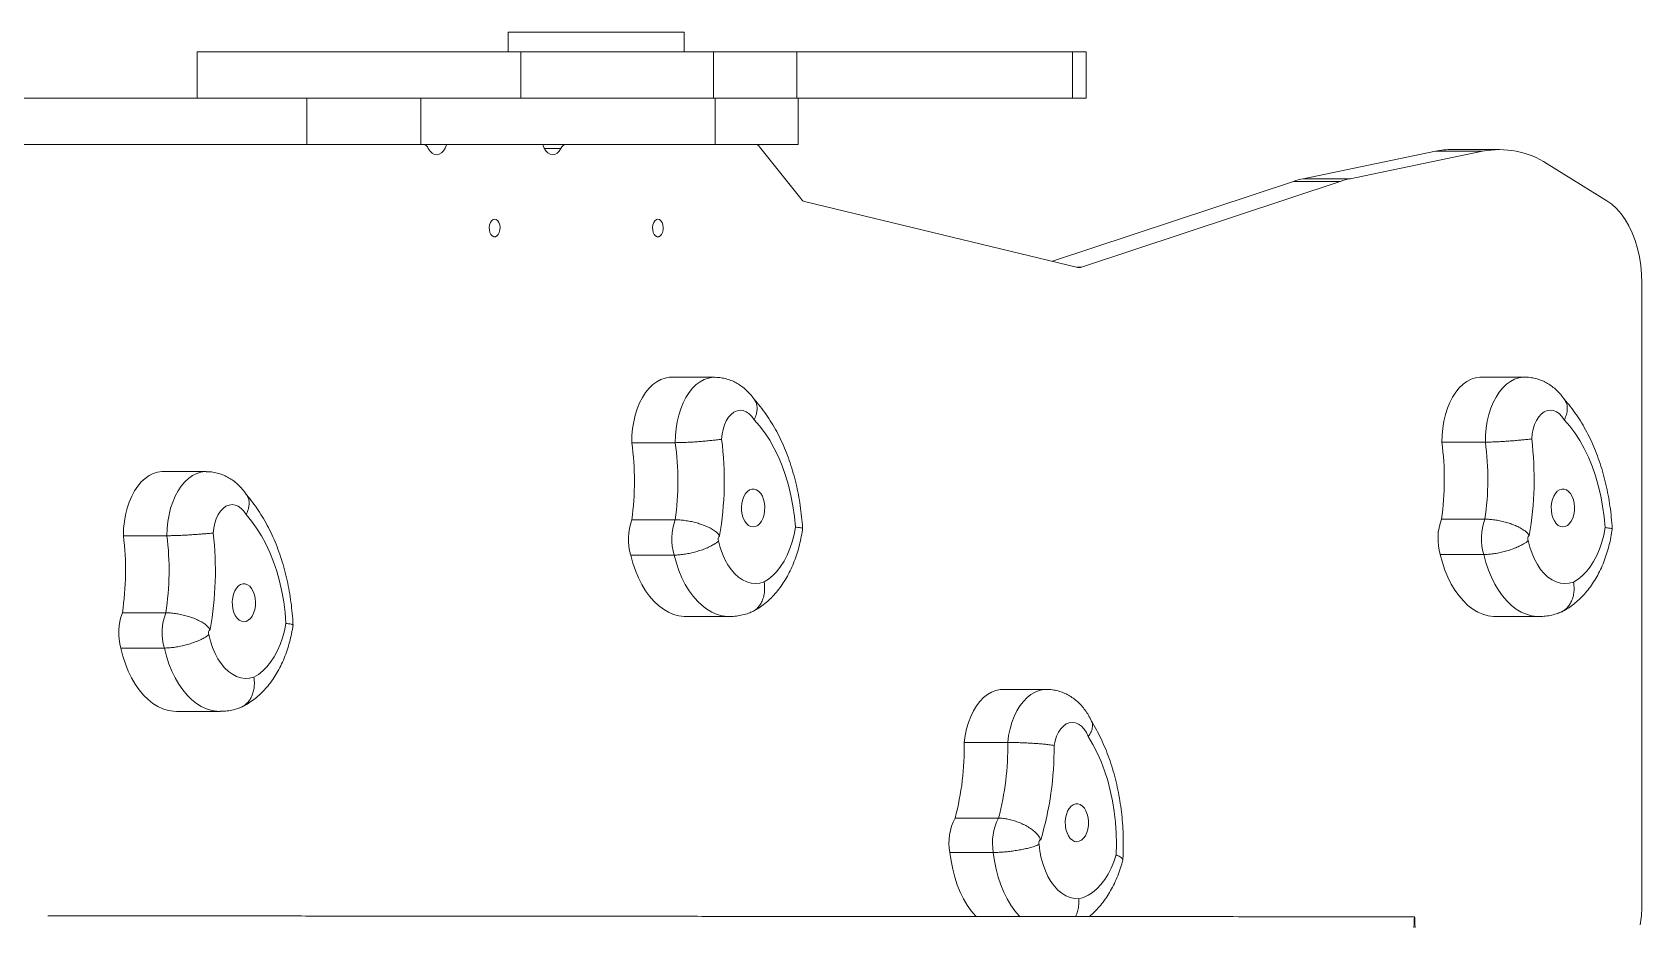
# Model space of a CAD drawing. Header units: millimetres. Extents: x -5960 to 5379, y -4374 to 3849.
# Drawn here: x 3148 to 3879, y 660 to 1066 of the extents above; entities that cross this region are included whole.
import ezdxf

# ---------------------------------------------------------------- set-up
doc = ezdxf.new("R2010")
doc.units = ezdxf.units.MM
doc.layers.add('DIKOM_ОБЪЕКТ', color=7, linetype='Continuous')

msp = doc.modelspace()

# ---------------------------------------------------------------- linework, layer by layer
at = {"layer": 'DIKOM_ОБЪЕКТ', "color": 7, "linetype": 'Continuous', "lineweight": 15}
for p, q in [((3443.767, 1066.013), (3363.767, 1066.013)), ((3363.767, 1066.013), (3363.767, 1057.013)), ((3443.767, 1057.013), (3443.767, 1066.013)), ((3222.55, 1057.013), (3222.55, 1036.013)), ((3222.55, 1057.013), (3369.536, 1057.013)), ((3369.536, 1057.013), (3369.536, 1036.013)), ((3369.536, 1057.013), (3457.157, 1057.013)), ((3457.157, 1057.013), (3457.157, 1036.013)), ((3457.157, 1057.013), (3494.999, 1057.013)), ((3494.999, 1036.013), (3494.999, 1057.013)), ((3494.999, 1057.013), (3620.161, 1057.013)), ((3620.161, 1057.013), (3620.161, 1036.013)), ((3620.161, 1057.013), (3626.319, 1057.013)), ((3626.319, 1036.013), (3626.319, 1057.013)), ((3272.371, 1036.013), (3272.371, 1015.013)), ((3272.371, 1036.013), (3324.068, 1036.013)), ((3324.068, 1036.013), (3324.068, 1015.013)), ((3324.068, 1036.013), (3457.812, 1036.013)), ((3457.812, 1036.013), (3457.812, 1015.013)), ((3457.812, 1036.013), (3495.553, 1036.013)), ((3495.553, 1015.013), (3495.553, 1036.013)), ((3495.553, 1036.013), (3620.161, 1036.013)), ((3620.161, 1036.013), (3626.319, 1036.013)), ((3272.371, 1015.013), (3324.068, 1015.013)), ((3324.068, 1015.013), (3457.812, 1015.013)), ((3387.8, 1013.202), (3380.244, 1013.202)), ((3457.812, 1015.013), (3495.553, 1015.013)), ((3478.048, 1013.966), (3496.69, 990.421)), ((3724.992, 999.397), (3785.062, 1011.866)), ((3746.322, 999.397), (3806.391, 1011.866)), ((3806.391, 1011.866), (3785.062, 1011.866)), ((3814.133, 1012.666), (3792.803, 1012.666)), ((3835.849, 1006.183), (3862.987, 989.42)), ((3611.051, 961.875), (3720.512, 998.19)), ((3624.258, 959.181), (3741.841, 998.19)), ((3741.841, 998.19), (3720.512, 998.19)), ((3746.322, 999.397), (3724.992, 999.397)), ((3498.978, 988.831), (3622.565, 959.106)), ((3624.258, 959.181), (3622.253, 959.181)), ((3878.826, 952.013), (3878.826, 668.923)), ((3457.515, 909.169), (3437.765, 909.169)), ((3825.523, 909.231), (3805.773, 909.231)), ((3439.735, 879.444), (3419.986, 879.444)), ((3807.741, 879.699), (3787.992, 879.699)), ((3226.55, 866.28), (3206.8, 866.28)), ((3439.693, 844.405), (3419.944, 844.405)), ((3807.555, 844.662), (3787.806, 844.662)), ((3208.765, 837.159), (3189.016, 837.159)), ((3439.22, 828.355), (3419.471, 828.355)), ((3807.016, 828.617), (3787.267, 828.617)), ((3208.275, 802.129), (3188.526, 802.129)), ((3444.541, 800.442), (3464.29, 800.442)), ((3812.402, 800.431), (3832.151, 800.431)), ((3207.597, 786.099), (3187.848, 786.099)), ((3608.263, 767.322), (3588.514, 767.322)), ((3213.117, 757.331), (3232.866, 757.331)), ((3590.73, 743.177), (3570.981, 743.177)), ((3586.564, 708.803), (3566.814, 708.803)), ((3584.21, 693.2), (3564.461, 693.2))]:
    msp.add_line(p, q, dxfattribs=at)
at = {"layer": 'DIKOM_ОБЪЕКТ', "color": 7, "linetype": 'Continuous', "lineweight": 15, "flags": 128}
for points in [[(3327.514, 1013.202), (3328.299, 1011.967), (3329.231, 1011.045), (3330.265, 1010.482), (3331.35, 1010.305), (3332.432, 1010.523), (3333.458, 1011.126), (3334.376, 1012.083), (3335.143, 1013.348), (3335.719, 1014.858), (3335.763, 1015.013)], [(3379.552, 1015.013), (3379.596, 1014.858), (3380.172, 1013.348), (3380.938, 1012.083), (3381.857, 1011.126), (3382.883, 1010.523), (3383.965, 1010.305), (3385.05, 1010.482), (3386.084, 1011.045), (3387.016, 1011.967), (3387.8, 1013.202)], [(3878.826, 952.013), (3878.701, 956.036), (3878.329, 960.017), (3877.714, 963.918), (3876.862, 967.698), (3875.78, 971.318), (3874.481, 974.743), (3872.977, 977.938), (3871.284, 980.87), (3869.419, 983.509), (3867.4, 985.829), (3865.249, 987.806), (3862.987, 989.42)], [(3357.657, 981.013), (3356.935, 980.835), (3356.276, 980.318), (3355.74, 979.507), (3355.374, 978.474), (3355.212, 977.312), (3355.266, 976.123), (3355.533, 975.013), (3355.989, 974.081), (3356.593, 973.409), (3357.292, 973.058), (3358.023, 973.058), (3358.721, 973.409), (3359.326, 974.081), (3359.781, 975.013), (3360.048, 976.123), (3360.103, 977.312), (3359.94, 978.474), (3359.575, 979.507), (3359.039, 980.318), (3358.38, 980.835), (3357.657, 981.013)], [(3431.847, 981.013), (3431.124, 980.835), (3430.466, 980.318), (3429.93, 979.507), (3429.564, 978.474), (3429.402, 977.312), (3429.456, 976.123), (3429.723, 975.013), (3430.179, 974.081), (3430.783, 973.409), (3431.482, 973.058), (3432.213, 973.058), (3432.911, 973.409), (3433.515, 974.081), (3433.971, 975.013), (3434.238, 976.123), (3434.293, 977.312), (3434.13, 978.474), (3433.765, 979.507), (3433.229, 980.318), (3432.57, 980.835), (3431.847, 981.013)], [(3437.765, 909.169), (3437.05, 909.146), (3435.084, 908.838), (3433.151, 908.176), (3431.276, 907.169), (3429.48, 905.829), (3427.786, 904.173), (3426.216, 902.22), (3424.787, 899.996), (3423.519, 897.527), (3422.427, 894.844), (3421.523, 891.98), (3420.82, 888.97), (3420.326, 885.852), (3420.047, 882.663), (3419.986, 879.444)], [(3439.735, 879.444), (3439.796, 882.663), (3440.075, 885.852), (3440.57, 888.97), (3441.273, 891.98), (3442.176, 894.844), (3443.268, 897.527), (3444.537, 899.996), (3445.965, 902.22), (3447.535, 904.173), (3449.229, 905.829), (3451.025, 907.169), (3452.901, 908.176), (3454.834, 908.838), (3456.799, 909.146), (3457.506, 909.169)], [(3805.773, 909.231), (3805.177, 909.215), (3803.21, 908.928), (3801.274, 908.288), (3799.395, 907.301), (3797.593, 905.981), (3795.893, 904.343), (3794.314, 902.408), (3792.877, 900.199), (3791.599, 897.744), (3790.495, 895.073), (3789.58, 892.218), (3788.865, 889.216), (3788.358, 886.103), (3788.066, 882.918), (3787.992, 879.699)], [(3807.741, 879.699), (3807.815, 882.918), (3808.107, 886.103), (3808.614, 889.216), (3809.329, 892.218), (3810.245, 895.073), (3811.348, 897.744), (3812.627, 900.199), (3814.064, 902.408), (3815.642, 904.343), (3817.343, 905.981), (3819.144, 907.301), (3821.024, 908.288), (3822.959, 908.928), (3824.926, 909.215), (3825.516, 909.231)], [(3475.563, 889.857), (3474.498, 891.391), (3473.292, 892.618), (3471.979, 893.504), (3470.595, 894.025), (3469.176, 894.166), (3467.763, 893.924), (3466.393, 893.304), (3465.105, 892.325), (3463.934, 891.013), (3462.911, 889.404), (3462.065, 887.542), (3461.419, 885.478), (3460.99, 883.268), (3460.791, 880.973)], [(3843.611, 889.851), (3842.552, 891.397), (3841.351, 892.637), (3840.042, 893.537), (3838.659, 894.073), (3837.242, 894.23), (3835.827, 894.003), (3834.455, 893.398), (3833.163, 892.433), (3831.987, 891.134), (3830.957, 889.536), (3830.104, 887.683), (3829.449, 885.626), (3829.011, 883.421), (3828.803, 881.129)], [(3494.325, 841.058), (3493.849, 845.954), (3493.154, 850.78), (3492.245, 855.51), (3491.127, 860.119), (3489.804, 864.582), (3488.285, 868.875), (3486.577, 872.975), (3484.69, 876.86), (3482.634, 880.51), (3480.419, 883.905), (3478.058, 887.026), (3475.563, 889.857)], [(3862.172, 840.849), (3861.716, 845.75), (3861.042, 850.583), (3860.152, 855.323), (3859.052, 859.944), (3857.748, 864.421), (3856.246, 868.731), (3854.556, 872.849), (3852.684, 876.755), (3850.643, 880.427), (3848.442, 883.846), (3846.094, 886.993), (3843.611, 889.851)], [(3206.8, 866.28), (3206.455, 866.275), (3204.486, 866.034), (3202.545, 865.438), (3200.657, 864.495), (3198.845, 863.216), (3197.13, 861.618), (3195.535, 859.719), (3194.079, 857.544), (3192.779, 855.118), (3191.652, 852.473), (3190.713, 849.64), (3189.971, 846.655), (3189.437, 843.554), (3189.118, 840.376), (3189.016, 837.159)], [(3208.765, 837.159), (3208.867, 840.376), (3209.187, 843.554), (3209.721, 846.655), (3210.462, 849.64), (3211.402, 852.473), (3212.528, 855.118), (3213.828, 857.544), (3215.284, 859.719), (3216.88, 861.618), (3218.594, 863.216), (3220.406, 864.495), (3222.295, 865.438), (3224.235, 866.034), (3226.205, 866.275), (3226.546, 866.28)], [(3473.504, 858.005), (3472.521, 857.314), (3471.644, 856.315), (3470.908, 855.048), (3470.343, 853.565), (3469.973, 851.927), (3469.813, 850.201), (3469.869, 848.458), (3470.139, 846.769), (3470.612, 845.203), (3471.268, 843.825), (3472.081, 842.69), (3473.018, 841.845), (3474.04, 841.325), (3475.105, 841.152), (3476.169, 841.331), (3477.19, 841.856), (3478.125, 842.706), (3478.936, 843.845), (3479.589, 845.227), (3480.059, 846.796), (3480.326, 848.486), (3480.378, 850.23), (3480.214, 851.955), (3479.841, 853.59), (3479.273, 855.07), (3478.535, 856.333), (3477.655, 857.328), (3476.671, 858.014), (3475.622, 858.362), (3474.552, 858.36), (3473.504, 858.005)], [(3841.421, 858.023), (3840.436, 857.342), (3839.554, 856.352), (3838.813, 855.093), (3838.242, 853.617), (3837.866, 851.983), (3837.698, 850.259), (3837.747, 848.515), (3838.01, 846.823), (3838.476, 845.252), (3839.127, 843.866), (3839.936, 842.723), (3840.869, 841.868), (3841.888, 841.337), (3842.953, 841.152), (3844.018, 841.32), (3845.041, 841.834), (3845.979, 842.673), (3846.795, 843.804), (3847.454, 845.178), (3847.93, 846.742), (3848.204, 848.429), (3848.263, 850.172), (3848.107, 851.899), (3847.74, 853.539), (3847.178, 855.025), (3846.445, 856.296), (3845.57, 857.3), (3844.588, 857.997), (3843.541, 858.357), (3842.471, 858.365), (3841.421, 858.023)], [(3244.72, 846.755), (3243.675, 848.326), (3242.486, 849.593), (3241.184, 850.524), (3239.806, 851.091), (3238.39, 851.28), (3236.974, 851.086), (3235.597, 850.514), (3234.297, 849.579), (3233.109, 848.307), (3232.066, 846.733), (3231.196, 844.9), (3230.524, 842.858), (3230.067, 840.663), (3229.838, 838.376)], [(3262.855, 797.33), (3262.441, 802.241), (3261.809, 807.089), (3260.961, 811.849), (3259.901, 816.495), (3258.636, 821.002), (3257.172, 825.345), (3255.517, 829.503), (3253.679, 833.452), (3251.67, 837.17), (3249.499, 840.64), (3247.179, 843.84), (3244.72, 846.755)], [(3480.066, 816.16), (3482.097, 817.444), (3484.039, 819.051), (3485.872, 820.966), (3487.58, 823.171), (3489.144, 825.642), (3490.549, 828.355), (3491.78, 831.284), (3492.827, 834.398), (3493.678, 837.667), (3494.325, 841.058)], [(3459.418, 834.773), (3460.179, 831.784), (3461.14, 828.952), (3462.29, 826.313), (3463.613, 823.9), (3465.093, 821.744), (3466.712, 819.871), (3468.449, 818.305), (3470.283, 817.066), (3472.19, 816.169), (3474.146, 815.625), (3476.128, 815.442), (3478.109, 815.621), (3480.066, 816.16)], [(3827.24, 834.945), (3827.989, 831.947), (3828.939, 829.105), (3830.077, 826.453), (3831.39, 824.026), (3832.862, 821.854), (3834.473, 819.963), (3836.204, 818.379), (3838.032, 817.119), (3839.935, 816.202), (3841.89, 815.637), (3843.87, 815.431), (3845.853, 815.589), (3847.812, 816.107)], [(3847.812, 816.107), (3849.848, 817.368), (3851.796, 818.954), (3853.637, 820.85), (3855.354, 823.035), (3856.928, 825.489), (3858.344, 828.187), (3859.588, 831.102), (3860.647, 834.205), (3861.511, 837.465), (3862.172, 840.849)], [(3419.471, 828.355), (3420.452, 824.749), (3421.628, 821.302), (3422.988, 818.04), (3424.523, 814.991), (3426.22, 812.179), (3428.064, 809.627), (3430.041, 807.355), (3432.136, 805.381), (3434.33, 803.723), (3436.607, 802.392), (3438.948, 801.4), (3441.335, 800.754), (3443.747, 800.461), (3444.541, 800.442)], [(3464.284, 800.442), (3463.496, 800.461), (3461.084, 800.754), (3458.698, 801.4), (3456.357, 802.392), (3454.08, 803.723), (3451.885, 805.381), (3449.791, 807.355), (3447.813, 809.627), (3445.969, 812.179), (3444.272, 814.991), (3442.738, 818.04), (3441.377, 821.302), (3440.201, 824.749), (3439.22, 828.355)], [(3787.267, 828.617), (3788.233, 825.001), (3789.395, 821.541), (3790.742, 818.265), (3792.264, 815.199), (3793.949, 812.368), (3795.783, 809.796), (3797.751, 807.503), (3799.838, 805.506), (3802.025, 803.824), (3804.297, 802.468), (3806.634, 801.45), (3809.017, 800.779), (3811.428, 800.459), (3812.402, 800.431)], [(3832.146, 800.431), (3831.177, 800.459), (3828.767, 800.779), (3826.383, 801.45), (3824.046, 802.468), (3821.774, 803.824), (3819.587, 805.506), (3817.501, 807.503), (3815.533, 809.796), (3813.699, 812.368), (3812.014, 815.199), (3810.492, 818.265), (3809.144, 821.541), (3807.983, 825.001), (3807.016, 828.617)], [(3242.255, 814.981), (3241.264, 814.323), (3240.374, 813.354), (3239.622, 812.112), (3239.038, 810.649), (3238.647, 809.024), (3238.465, 807.304), (3238.499, 805.559), (3238.747, 803.861), (3239.2, 802.279), (3239.839, 800.879), (3240.637, 799.717), (3241.563, 798.841), (3242.578, 798.286), (3243.64, 798.076), (3244.707, 798.22), (3245.734, 798.71), (3246.679, 799.528), (3247.505, 800.639), (3248.176, 801.999), (3248.666, 803.551), (3248.954, 805.232), (3249.028, 806.973), (3248.887, 808.703), (3248.534, 810.351), (3247.986, 811.85), (3247.263, 813.138), (3246.397, 814.163), (3245.421, 814.882), (3244.378, 815.266), (3243.307, 815.299), (3242.255, 814.981)], [(3248.281, 772.922), (3250.328, 774.136), (3252.29, 775.677), (3254.147, 777.529), (3255.883, 779.675), (3257.478, 782.093), (3258.917, 784.758), (3260.186, 787.644), (3261.272, 790.722), (3262.165, 793.961), (3262.855, 797.33)], [(3227.875, 792.232), (3228.598, 789.218), (3229.523, 786.354), (3230.638, 783.676), (3231.93, 781.219), (3233.383, 779.013), (3234.977, 777.086), (3236.694, 775.461), (3238.511, 774.16), (3240.406, 773.198), (3242.356, 772.588), (3244.334, 772.337), (3246.318, 772.449), (3248.281, 772.922)], [(3187.848, 786.099), (3188.783, 782.461), (3189.914, 778.974), (3191.233, 775.667), (3192.728, 772.567), (3194.389, 769.697), (3196.2, 767.083), (3198.148, 764.744), (3200.217, 762.7), (3202.39, 760.967), (3204.649, 759.559), (3206.977, 758.488), (3209.354, 757.761), (3211.762, 757.386), (3213.117, 757.331)], [(3232.897, 757.331), (3231.512, 757.386), (3229.104, 757.761), (3226.726, 758.488), (3224.399, 759.559), (3222.139, 760.967), (3219.966, 762.7), (3217.897, 764.744), (3215.949, 767.083), (3214.138, 769.697), (3212.478, 772.567), (3210.983, 775.667), (3209.664, 778.974), (3208.532, 782.461), (3207.597, 786.099)], [(3588.514, 767.322), (3587.284, 767.252), (3585.324, 766.851), (3583.404, 766.099), (3581.547, 765.003), (3579.776, 763.579), (3578.112, 761.843), (3576.577, 759.817), (3575.189, 757.526), (3573.965, 754.998), (3572.921, 752.265), (3572.069, 749.359), (3571.419, 746.317), (3570.981, 743.177)], [(3590.73, 743.177), (3591.169, 746.317), (3591.818, 749.359), (3592.67, 752.265), (3593.714, 754.998), (3594.938, 757.526), (3596.326, 759.817), (3597.861, 761.843), (3599.525, 763.579), (3601.296, 765.003), (3603.153, 766.099), (3605.074, 766.851), (3607.033, 767.252), (3608.245, 767.322)], [(3627.337, 745.888), (3626.473, 747.727), (3625.434, 749.309), (3624.25, 750.59), (3622.952, 751.534), (3621.577, 752.117), (3620.161, 752.322), (3618.744, 752.143), (3617.365, 751.585), (3616.061, 750.664), (3614.868, 749.405), (3613.818, 747.843), (3612.941, 746.019), (3612.26, 743.985), (3611.795, 741.795)], [(3640.006, 692.123), (3640.115, 697.076), (3640.001, 702.03), (3639.666, 706.956), (3639.111, 711.83), (3638.339, 716.624), (3637.353, 721.313), (3636.16, 725.871), (3634.765, 730.275), (3633.176, 734.501), (3631.402, 738.526), (3629.453, 742.329), (3627.337, 745.888)], [(3621.567, 715.274), (3620.522, 714.903), (3619.543, 714.197), (3618.671, 713.184), (3617.943, 711.906), (3617.387, 710.414), (3617.026, 708.771), (3616.876, 707.042), (3616.942, 705.3), (3617.222, 703.615), (3617.704, 702.057), (3618.368, 700.689), (3619.188, 699.566), (3620.129, 698.736), (3621.154, 698.232), (3622.22, 698.075), (3623.283, 698.271), (3624.301, 698.812), (3625.231, 699.676), (3626.035, 700.828), (3626.681, 702.22), (3627.141, 703.796), (3627.398, 705.49), (3627.44, 707.234), (3627.267, 708.957), (3626.884, 710.587), (3626.307, 712.058), (3625.561, 713.309), (3624.676, 714.29), (3623.688, 714.961), (3622.637, 715.293), (3621.567, 715.274)], [(3605.735, 698.973), (3605.515, 698.925), (3605.31, 698.785), (3605.134, 698.563), (3605, 698.273), (3604.916, 697.937), (3604.889, 697.577), (3604.921, 697.218), (3605.008, 696.885)], [(3605.008, 696.885), (3605.403, 693.713), (3606.013, 690.632), (3606.831, 687.683), (3607.845, 684.9), (3609.044, 682.321), (3610.412, 679.976), (3611.933, 677.895), (3613.586, 676.105), (3615.352, 674.627), (3617.208, 673.481), (3619.132, 672.681), (3621.098, 672.236), (3623.082, 672.152)], [(3564.461, 693.2), (3564.999, 689.354), (3565.747, 685.603), (3566.699, 681.976), (3567.846, 678.503), (3569.18, 675.212), (3570.69, 672.129), (3572.363, 669.28), (3574.186, 666.688), (3576.144, 664.373), (3576.549, 663.947)], [(3596.316, 663.929), (3595.894, 664.373), (3593.935, 666.688), (3592.112, 669.28), (3590.439, 672.129), (3588.929, 675.212), (3587.596, 678.503), (3586.448, 681.976), (3585.497, 685.603), (3584.749, 689.354), (3584.21, 693.2)], [(3623.082, 672.152), (3625.225, 672.776), (3627.32, 673.745), (3629.345, 675.051), (3631.28, 676.679), (3633.106, 678.615), (3634.804, 680.838), (3636.358, 683.326), (3637.752, 686.055), (3638.972, 688.997), (3640.006, 692.123)], [(3775.322, 659.022), (3775.354, 660.555), (3775.393, 661.854), (3775.438, 662.872), (3775.488, 663.571), (3775.541, 663.927), (3775.595, 663.927), (3775.648, 663.571), (3775.698, 662.872), (3775.743, 661.854), (3775.782, 660.555), (3775.813, 659.022)]]:
    msp.add_lwpolyline(points, dxfattribs=at)
at = {"layer": 'DIKOM_ОБЪЕКТ', "color": 7, "linetype": 'Continuous', "lineweight": 15}
for centre, radius, start, end in [((3324.853, 1012.177), 2.852, 21.065377, 83.955304), ((3390.462, 1012.176), 2.853, 96.050196, 158.923535), ((3476.037, 1012.567), 2.45, 34.836554, 86.864099), ((3792.811, 974.74), 37.926, 90.012221, 101.790067), ((3814.116, 972.715), 39.906, 57.002205, 101.161527), ((3733.164, 960.127), 40.111, 101.755378, 108.38772), ((3754.495, 960.124), 40.114, 101.756572, 108.388058), ((3500.137, 992.941), 4.27, 216.175314, 254.24799), ((3623.281, 962.077), 3.057, 256.439875, 288.631304), ((3293.845, 862.078), 127.331, 352.021844, 7.838585), ((3313.609, 862.077), 127.316, 352.021285, 7.839923), ((3310.709, 862.097), 151.264, 350.469172, 7.168732), ((3661.782, 862.851), 127.33, 351.787205, 7.603813), ((3681.531, 862.851), 127.33, 351.787205, 7.603813), ((3678.724, 862.87), 151.186, 350.230735, 6.936465), ((3443.817, 835.669), 25.421, 159.901904, 196.7218), ((3463.566, 835.669), 25.421, 159.901904, 196.7218), ((3811.627, 835.831), 25.406, 159.659155, 196.493879), ((3831.377, 835.831), 25.406, 159.659155, 196.493879), ((3062.722, 821.408), 127.272, 351.287496, 7.109075), ((3082.46, 821.408), 127.283, 351.288188, 7.108384), ((3079.794, 821.424), 150.999, 349.726186, 6.445683), ((3460.865, 835.663), 1.698, 125.202741, 211.581618), ((3828.684, 835.828), 1.693, 124.841913, 211.440774), ((3212.227, 793.098), 25.364, 159.14054, 196.016913), ((3231.978, 793.097), 25.365, 159.140285, 196.015467), ((3229.313, 793.101), 1.68, 124.057252, 211.152695), ((3448.112, 740.63), 122.895, 344.990624, 1.187396), ((3467.861, 740.63), 122.895, 344.990624, 1.187396), ((3467.467, 740.378), 144.335, 343.329471, 0.562467), ((3588.208, 697.597), 24.151, 152.354105, 190.489441), ((3607.956, 697.597), 24.15, 152.352981, 190.490565), ((3830.998, 668.882), 47.827, 349.675464, 0.04987)]:
    msp.add_arc(centre, radius, start, end, dxfattribs=at)
for points, knots in [([(3140.423, 1036.013), (3143.49, 1036.013), (3149.542, 1036.013), (3158.362, 1036.013), (3166.849, 1036.013), (3175.069, 1036.013), (3183.068, 1036.013), (3190.872, 1036.013), (3199.452, 1036.013), (3208.688, 1036.013), (3218.407, 1036.013), (3227.634, 1036.013), (3236.286, 1036.013), (3244.278, 1036.013), (3251.523, 1036.013), (3257.933, 1036.013), (3262.742, 1036.013), (3266.212, 1036.013), (3268.655, 1036.013), (3270.569, 1036.013), (3271.946, 1036.013), (3272.228, 1036.013), (3272.371, 1036.013)], [0, 0, 0, 0, 0.0457072, 0.0901555, 0.1339883, 0.1776831, 0.2215504, 0.2657723, 0.3104212, 0.3725002, 0.435211, 0.4982562, 0.5612805, 0.6239343, 0.6859293, 0.7471114, 0.8075482, 0.8453219, 0.8831326, 0.9212535, 0.9600549, 1, 1, 1, 1]), ([(3140.423, 1015.013), (3143.49, 1015.013), (3149.542, 1015.013), (3158.362, 1015.013), (3166.849, 1015.013), (3175.069, 1015.013), (3183.068, 1015.013), (3190.872, 1015.013), (3199.452, 1015.013), (3208.688, 1015.013), (3218.407, 1015.013), (3227.634, 1015.013), (3236.286, 1015.013), (3244.278, 1015.013), (3251.523, 1015.013), (3257.933, 1015.013), (3262.742, 1015.013), (3266.212, 1015.013), (3268.655, 1015.013), (3270.569, 1015.013), (3271.946, 1015.013), (3272.228, 1015.013), (3272.371, 1015.013)], [0, 0, 0, 0, 0.0457072, 0.0901555, 0.1339883, 0.1776831, 0.2215504, 0.2657723, 0.3104212, 0.3725002, 0.435211, 0.4982562, 0.5612805, 0.6239343, 0.6859293, 0.7471114, 0.8075482, 0.8453219, 0.8831326, 0.9212535, 0.9600549, 1, 1, 1, 1]), ([(3475.869, 898.692), (3475.842, 898.737), (3475.34, 899.551), (3474.214, 900.996), (3472.449, 902.94), (3470.519, 904.627), (3468.462, 906.065), (3466.212, 907.282), (3463.785, 908.243), (3461.212, 908.875), (3459.105, 909.171), (3457.87, 909.139), (3457.499, 909.13)], [0, 0, 0, 0, 0.0070727, 0.1290666, 0.2481226, 0.3643596, 0.4781308, 0.5899277, 0.7124987, 0.8323737, 0.9496798, 1, 1, 1, 1]), ([(3843.972, 898.611), (3843.944, 898.656), (3843.445, 899.475), (3842.327, 900.931), (3840.571, 902.889), (3838.65, 904.592), (3836.601, 906.045), (3834.357, 907.28), (3831.933, 908.259), (3829.362, 908.911), (3827.209, 909.224), (3825.927, 909.199), (3825.51, 909.191)], [0, 0, 0, 0, 0.0071411, 0.1283801, 0.2467194, 0.3622385, 0.4752789, 0.5863404, 0.7081619, 0.8272851, 0.9438282, 1, 1, 1, 1]), ([(3497.539, 840.497), (3497.51, 840.997), (3497.38, 843.199), (3497.001, 847.08), (3496.323, 852.108), (3495.431, 857.069), (3494.336, 861.947), (3493.034, 866.725), (3491.531, 871.386), (3489.826, 875.913), (3487.922, 880.287), (3485.822, 884.492), (3483.528, 888.508), (3481.049, 892.318), (3478.383, 895.888), (3476.433, 898.219), (3475.371, 899.348), (3475.295, 899.429)], [0, 0, 0, 0, 0.0217891, 0.095845, 0.1699822, 0.2442237, 0.3185952, 0.3931256, 0.4678274, 0.5427168, 0.6177898, 0.6930322, 0.7684018, 0.8438154, 0.9191389, 0.9942202, 1, 1, 1, 1]), ([(3475.838, 898.673), (3476.039, 898.362), (3476.528, 897.603), (3476.887, 896.145), (3476.956, 894.378), (3476.599, 892.288), (3476.01, 890.743), (3475.57, 889.87), (3475.563, 889.857)], [0, 0, 0, 0, 0.1395169, 0.3395543, 0.534475, 0.7350022, 0.9960302, 1, 1, 1, 1]), ([(3865.384, 840.225), (3865.357, 840.726), (3865.236, 842.928), (3864.873, 846.812), (3864.216, 851.845), (3863.345, 856.814), (3862.27, 861.701), (3860.989, 866.49), (3859.506, 871.164), (3857.821, 875.705), (3855.937, 880.095), (3853.856, 884.318), (3851.582, 888.354), (3849.121, 892.185), (3846.473, 895.779), (3844.537, 898.124), (3843.484, 899.261), (3843.411, 899.339)], [0, 0, 0, 0, 0.0217854, 0.0958589, 0.1700099, 0.2442631, 0.3186454, 0.3931808, 0.4678908, 0.5427836, 0.6178626, 0.6931142, 0.7684959, 0.8439344, 0.9192978, 0.9944352, 1, 1, 1, 1]), ([(3843.939, 898.591), (3844.132, 898.29), (3844.612, 897.545), (3844.96, 896.105), (3845.022, 894.348), (3844.658, 892.268), (3844.059, 890.732), (3843.617, 889.864), (3843.611, 889.851)], [0, 0, 0, 0, 0.1358565, 0.3367393, 0.5324898, 0.7338735, 0.9960183, 1, 1, 1, 1]), ([(3460.791, 880.973), (3460.781, 880.972), (3460.082, 880.888), (3458.69, 880.728), (3456.37, 880.476), (3454.082, 880.248), (3451.631, 880.028), (3449.13, 879.831), (3446.598, 879.664), (3444.159, 879.541), (3441.813, 879.459), (3440.434, 879.449), (3439.735, 879.444)], [0, 0, 0, 0, 0.002044, 0.1451486, 0.2509377, 0.3597582, 0.4650846, 0.5734286, 0.6785499, 0.7866998, 0.8918269, 1, 1, 1, 1]), ([(3828.803, 881.129), (3828.793, 881.127), (3828.093, 881.051), (3826.701, 880.904), (3824.379, 880.67), (3822.091, 880.457), (3819.639, 880.25), (3817.137, 880.065), (3814.605, 879.908), (3812.165, 879.791), (3809.818, 879.714), (3808.44, 879.704), (3807.741, 879.699)], [0, 0, 0, 0, 0.0020434, 0.1451522, 0.2509376, 0.359759, 0.4650901, 0.5734312, 0.6785564, 0.7867057, 0.8918301, 1, 1, 1, 1]), ([(3245.194, 855.355), (3245.166, 855.403), (3244.676, 856.233), (3243.571, 857.71), (3241.837, 859.698), (3239.934, 861.433), (3237.901, 862.92), (3235.75, 864.146), (3233.429, 865.14), (3230.958, 865.846), (3228.622, 866.239), (3227.148, 866.245), (3226.543, 866.247)], [0, 0, 0, 0, 0.0072692, 0.1269609, 0.2438246, 0.3578769, 0.4694468, 0.5789909, 0.6870014, 0.804588, 0.9198118, 1, 1, 1, 1]), ([(3266.061, 796.575), (3266.038, 797.075), (3265.937, 799.279), (3265.607, 803.169), (3264.995, 808.214), (3264.167, 813.197), (3263.136, 818.103), (3261.899, 822.915), (3260.458, 827.614), (3258.816, 832.185), (3256.974, 836.609), (3254.935, 840.869), (3252.701, 844.946), (3250.28, 848.823), (3247.67, 852.467), (3245.765, 854.843), (3244.729, 855.993), (3244.663, 856.067)], [0, 0, 0, 0, 0.021781, 0.0958904, 0.1700725, 0.2443507, 0.3187527, 0.3933025, 0.4680218, 0.5429251, 0.6180143, 0.6932797, 0.7686894, 0.8441769, 0.9196175, 0.9948663, 1, 1, 1, 1]), ([(3245.158, 855.334), (3245.336, 855.056), (3245.796, 854.337), (3246.123, 852.935), (3246.171, 851.199), (3245.787, 849.145), (3245.18, 847.624), (3244.727, 846.768), (3244.72, 846.755)], [0, 0, 0, 0, 0.1281468, 0.3308196, 0.5283166, 0.7315001, 0.9959869, 1, 1, 1, 1]), ([(3459.886, 837.051), (3459.882, 837.057), (3459.603, 837.54), (3458.916, 838.377), (3457.517, 839.49), (3455.739, 840.582), (3453.582, 841.584), (3451.26, 842.443), (3448.849, 843.151), (3446.413, 843.707), (3444.027, 844.107), (3441.739, 844.357), (3440.375, 844.389), (3439.693, 844.405)], [0, 0, 0, 0, 0.0010811, 0.0825371, 0.1644292, 0.2697825, 0.375158, 0.4795781, 0.5839838, 0.6879797, 0.7919708, 0.8959883, 1, 1, 1, 1]), ([(3497.494, 840.494), (3497.5, 840.515), (3497.519, 840.572), (3497.081, 840.687), (3496.127, 840.85), (3495.056, 840.981), (3494.333, 841.058), (3494.325, 841.058)], [0, 0, 0, 0, 0.1400943, 0.3896186, 0.6461974, 0.9959534, 1, 1, 1, 1]), ([(3827.717, 837.217), (3827.713, 837.223), (3827.44, 837.71), (3826.751, 838.553), (3825.359, 839.678), (3823.585, 840.783), (3821.433, 841.799), (3819.113, 842.67), (3816.706, 843.388), (3814.272, 843.953), (3811.887, 844.359), (3809.601, 844.613), (3808.237, 844.646), (3807.555, 844.662)], [0, 0, 0, 0, 0.0010786, 0.0825371, 0.1644344, 0.2697837, 0.3751535, 0.479573, 0.583991, 0.6879831, 0.7919742, 0.8959933, 1, 1, 1, 1]), ([(3229.838, 838.376), (3229.828, 838.375), (3229.129, 838.315), (3227.735, 838.195), (3225.411, 838), (3223.121, 837.818), (3220.668, 837.64), (3218.164, 837.479), (3215.631, 837.342), (3213.19, 837.239), (3210.843, 837.172), (3209.464, 837.163), (3208.765, 837.159)], [0, 0, 0, 0, 0.0020431, 0.1451503, 0.2509371, 0.3597559, 0.4650894, 0.5734374, 0.6785506, 0.7867085, 0.8918293, 1, 1, 1, 1]), ([(3459.418, 834.773), (3459.411, 834.767), (3458.816, 834.195), (3457.551, 833.324), (3455.398, 832.173), (3453.225, 831.229), (3450.888, 830.389), (3448.458, 829.672), (3446.002, 829.095), (3443.595, 828.673), (3441.287, 828.406), (3439.909, 828.372), (3439.22, 828.355)], [0, 0, 0, 0, 0.001683, 0.1432424, 0.2504006, 0.3575622, 0.4646488, 0.5717438, 0.6788036, 0.7858731, 0.8929319, 1, 1, 1, 1]), ([(3474.813, 802.692), (3475.368, 802.987), (3476.842, 803.769), (3479.116, 805.292), (3481.617, 807.289), (3483.988, 809.564), (3486.224, 812.107), (3488.309, 814.907), (3490.224, 817.948), (3491.955, 821.205), (3493.488, 824.652), (3494.812, 828.258), (3495.923, 831.994), (3496.808, 835.834), (3497.313, 838.681), (3497.51, 840.242), (3497.541, 840.482)], [0, 0, 0, 0, 0.043992, 0.1167779, 0.1905621, 0.2659006, 0.3428064, 0.4211604, 0.500702, 0.5810881, 0.6619601, 0.7429879, 0.8239428, 0.9047345, 0.985342, 1, 1, 1, 1]), ([(3827.24, 834.945), (3827.233, 834.938), (3826.637, 834.372), (3825.367, 833.514), (3823.209, 832.379), (3821.032, 831.449), (3818.692, 830.621), (3816.26, 829.914), (3813.801, 829.346), (3811.393, 828.93), (3809.083, 828.668), (3807.705, 828.634), (3807.016, 828.617)], [0, 0, 0, 0, 0.0016801, 0.1432398, 0.2504024, 0.357562, 0.4646472, 0.5717406, 0.6788025, 0.7858709, 0.8929354, 1, 1, 1, 1]), ([(3842.43, 802.576), (3842.989, 802.866), (3844.469, 803.635), (3846.754, 805.135), (3849.266, 807.105), (3851.649, 809.354), (3853.899, 811.871), (3855.999, 814.647), (3857.932, 817.665), (3859.681, 820.903), (3861.233, 824.333), (3862.578, 827.925), (3863.709, 831.65), (3864.616, 835.481), (3865.141, 838.352), (3865.35, 839.94), (3865.385, 840.209)], [0, 0, 0, 0, 0.0440457, 0.1166256, 0.1901943, 0.265301, 0.3419829, 0.4201272, 0.499487, 0.5797252, 0.6604829, 0.741427, 0.8223114, 0.9030387, 0.9835814, 1, 1, 1, 1]), ([(3865.339, 840.223), (3865.345, 840.246), (3865.364, 840.31), (3864.927, 840.437), (3863.974, 840.619), (3862.903, 840.765), (3862.18, 840.848), (3862.172, 840.849)], [0, 0, 0, 0, 0.1396911, 0.3893338, 0.6460329, 0.9959511, 1, 1, 1, 1]), ([(3474.035, 802.37), (3474.183, 802.416), (3474.935, 802.65), (3476.146, 803.467), (3477.584, 804.792), (3478.754, 806.487), (3479.621, 808.431), (3480.17, 810.616), (3480.398, 813.169), (3480.249, 815.066), (3480.071, 816.135), (3480.066, 816.16)], [0, 0, 0, 0, 0.0317224, 0.1621324, 0.2963167, 0.4267442, 0.5609544, 0.6914514, 0.8257286, 0.9958638, 1, 1, 1, 1]), ([(3841.641, 802.264), (3841.817, 802.318), (3842.599, 802.559), (3843.839, 803.388), (3845.282, 804.718), (3846.461, 806.416), (3847.335, 808.364), (3847.893, 810.553), (3848.13, 813.11), (3847.994, 815.011), (3847.816, 816.081), (3847.812, 816.107)], [0, 0, 0, 0, 0.0374993, 0.1671241, 0.3005111, 0.4301629, 0.5635683, 0.6932892, 0.8267654, 0.995887, 1, 1, 1, 1]), ([(3228.372, 794.493), (3228.368, 794.5), (3228.1, 794.994), (3227.417, 795.849), (3226.036, 797.001), (3224.271, 798.133), (3222.127, 799.177), (3219.816, 800.074), (3217.415, 800.814), (3214.986, 801.397), (3212.605, 801.816), (3210.321, 802.079), (3208.957, 802.113), (3208.275, 802.129)], [0, 0, 0, 0, 0.001076, 0.0825373, 0.1644344, 0.2697886, 0.375158, 0.4795765, 0.5839811, 0.6879811, 0.7919731, 0.895984, 1, 1, 1, 1]), ([(3266.015, 796.573), (3266.022, 796.601), (3266.041, 796.679), (3265.605, 796.834), (3264.654, 797.055), (3263.586, 797.226), (3262.863, 797.329), (3262.855, 797.33)], [0, 0, 0, 0, 0.1389335, 0.3887928, 0.645713, 0.995946, 1, 1, 1, 1]), ([(3464.28, 800.458), (3464.392, 800.453), (3465.456, 800.402), (3467.47, 800.604), (3470.275, 801.088), (3472.464, 801.719), (3473.696, 802.203), (3474.046, 802.341)], [0, 0, 0, 0, 0.0335946, 0.3190829, 0.6031666, 0.8872407, 1, 1, 1, 1]), ([(3832.141, 800.438), (3832.188, 800.436), (3833.186, 800.382), (3835.137, 800.572), (3837.947, 801.032), (3840.115, 801.641), (3841.327, 802.104), (3841.654, 802.229)], [0, 0, 0, 0, 0.0144668, 0.3080636, 0.6001689, 0.8921531, 1, 1, 1, 1]), ([(3227.875, 792.232), (3227.868, 792.226), (3227.266, 791.674), (3225.99, 790.841), (3223.823, 789.741), (3221.638, 788.84), (3219.29, 788.038), (3216.852, 787.354), (3214.389, 786.804), (3211.976, 786.402), (3209.665, 786.148), (3208.286, 786.115), (3207.597, 786.099)], [0, 0, 0, 0, 0.0016819, 0.1432341, 0.2504, 0.357557, 0.4646453, 0.571737, 0.6788064, 0.7858654, 0.8929287, 1, 1, 1, 1]), ([(3242.623, 759.262), (3243.19, 759.542), (3244.683, 760.28), (3246.991, 761.731), (3249.525, 763.644), (3251.935, 765.837), (3254.213, 768.3), (3256.345, 771.024), (3258.314, 773.994), (3260.102, 777.19), (3261.695, 780.583), (3263.083, 784.144), (3264.259, 787.843), (3265.21, 791.655), (3265.781, 794.577), (3266.013, 796.225), (3266.06, 796.556)], [0, 0, 0, 0, 0.044152, 0.1163065, 0.1894168, 0.2640425, 0.340236, 0.4179297, 0.4968943, 0.5768045, 0.6573085, 0.7380672, 0.8187992, 0.8993865, 0.9797909, 1, 1, 1, 1]), ([(3241.812, 758.968), (3242.049, 759.039), (3242.895, 759.295), (3244.2, 760.152), (3245.652, 761.491), (3246.846, 763.194), (3247.737, 765.15), (3248.314, 767.347), (3248.574, 769.913), (3248.454, 771.822), (3248.285, 772.896), (3248.281, 772.922)], [0, 0, 0, 0, 0.0496293, 0.1776231, 0.3093222, 0.437341, 0.5690686, 0.6971531, 0.8289486, 0.9959392, 1, 1, 1, 1]), ([(3628.927, 752.607), (3628.898, 752.675), (3628.474, 753.699), (3627.515, 755.479), (3625.983, 757.856), (3624.304, 759.932), (3622.467, 761.773), (3620.487, 763.366), (3618.383, 764.703), (3616.098, 765.812), (3613.647, 766.661), (3611.068, 767.162), (3609.251, 767.366), (3608.312, 767.312), (3608.23, 767.308)], [0, 0, 0, 0, 0.0081094, 0.1210906, 0.2226126, 0.3219003, 0.418791, 0.5134614, 0.6062549, 0.6975856, 0.7973908, 0.8950955, 0.9908434, 1, 1, 1, 1]), ([(3232.914, 757.347), (3233.758, 757.365), (3235.551, 757.405), (3238.26, 757.854), (3240.383, 758.404), (3241.551, 758.825), (3241.827, 758.925)], [0, 0, 0, 0, 0.2780395, 0.5907588, 0.9031132, 1, 1, 1, 1]), ([(3628.903, 752.596), (3628.945, 752.526), (3629.213, 752.078), (3629.332, 751.079), (3629.224, 749.623), (3628.635, 747.892), (3627.882, 746.616), (3627.345, 745.899), (3627.337, 745.888)], [0, 0, 0, 0, 0.0414383, 0.2642703, 0.4814074, 0.7047949, 0.9955779, 1, 1, 1, 1]), ([(3643.048, 689.781), (3643.078, 690.281), (3643.209, 692.48), (3643.294, 696.396), (3643.221, 701.515), (3642.932, 706.621), (3642.437, 711.693), (3641.733, 716.714), (3640.822, 721.668), (3639.706, 726.537), (3638.385, 731.305), (3636.861, 735.954), (3635.136, 740.466), (3633.214, 744.826), (3631.089, 749.007), (3629.538, 751.73), (3628.698, 753.057), (3628.671, 753.099)], [0, 0, 0, 0, 0.0219295, 0.0964403, 0.170955, 0.2454951, 0.3200841, 0.3947514, 0.4695274, 0.5444381, 0.6195079, 0.6947552, 0.7701901, 0.8458103, 0.9215961, 0.9975049, 1, 1, 1, 1]), ([(3611.795, 741.795), (3611.785, 741.797), (3611.087, 741.934), (3609.702, 742.155), (3607.381, 742.423), (3605.092, 742.629), (3602.638, 742.802), (3600.133, 742.94), (3597.598, 743.047), (3595.156, 743.121), (3592.808, 743.168), (3591.429, 743.174), (3590.73, 743.177)], [0, 0, 0, 0, 0.0020471, 0.1451469, 0.2509393, 0.3597573, 0.465083, 0.5734325, 0.6785524, 0.7867085, 0.8918263, 1, 1, 1, 1]), ([(3605.735, 698.973), (3605.732, 698.981), (3605.52, 699.542), (3604.937, 700.56), (3603.692, 702), (3602.064, 703.447), (3600.049, 704.817), (3597.848, 706.01), (3595.539, 707.008), (3593.182, 707.8), (3590.854, 708.373), (3588.603, 708.734), (3587.243, 708.78), (3586.564, 708.803)], [0, 0, 0, 0, 0.0010776, 0.0825368, 0.1644333, 0.2697829, 0.3751583, 0.4795754, 0.5839898, 0.6879828, 0.7919748, 0.8959917, 1, 1, 1, 1]), ([(3605.008, 696.885), (3605, 696.88), (3604.35, 696.506), (3603.002, 695.992), (3600.741, 695.326), (3598.48, 694.795), (3596.066, 694.325), (3593.57, 693.926), (3591.061, 693.608), (3588.615, 693.375), (3586.282, 693.228), (3584.901, 693.209), (3584.21, 693.2)], [0, 0, 0, 0, 0.0016792, 0.1432375, 0.2503993, 0.357562, 0.4646475, 0.5717335, 0.6788007, 0.7858703, 0.8929374, 1, 1, 1, 1]), ([(3627.721, 664.053), (3628.14, 664.387), (3629.41, 665.398), (3631.362, 667.36), (3633.588, 669.923), (3635.652, 672.754), (3637.548, 675.821), (3639.257, 679.102), (3640.763, 682.57), (3642.041, 686.089), (3642.711, 688.502), (3643.033, 689.658)], [0, 0, 0, 0, 0.0558477, 0.1694569, 0.2854136, 0.4035136, 0.5233444, 0.6443813, 0.7660956, 0.8879866, 1, 1, 1, 1]), ([(3643.002, 689.783), (3643.015, 689.874), (3643.052, 690.126), (3642.65, 690.613), (3641.746, 691.295), (3640.715, 691.817), (3640.014, 692.119), (3640.006, 692.123)], [0, 0, 0, 0, 0.139828, 0.38943, 0.646092, 0.99595, 1, 1, 1, 1]), ([(3621.577, 664.057), (3621.605, 664.108), (3621.998, 664.819), (3622.495, 666.432), (3623.059, 669.05), (3623.134, 671.02), (3623.083, 672.126), (3623.082, 672.152)], [0, 0, 0, 0, 0.0225903, 0.3131028, 0.6120307, 0.9907853, 1, 1, 1, 1]), ([(3775.568, 663.972), (3768.119, 663.976), (3753.602, 663.984), (3732.412, 663.995), (3712.391, 664.006), (3693.546, 664.016), (3675.882, 664.026), (3659.4, 664.035), (3645.076, 664.043), (3632.754, 664.05), (3622.274, 664.056), (3612.51, 664.062), (3603.458, 664.067), (3595.112, 664.072), (3587.32, 664.077), (3571.934, 664.086), (3548.672, 664.101), (3517.582, 664.121), (3485.829, 664.143), (3453.713, 664.166), (3421.411, 664.19), (3389.664, 664.216), (3358.396, 664.242), (3328.08, 664.268), (3298.604, 664.294), (3269.865, 664.319), (3241.234, 664.345), (3212.781, 664.372), (3184.868, 664.399), (3165.51, 664.418), (3155.707, 664.428), (3154.699, 664.429)], [0, 0, 0, 0, 0.0326034, 0.0635442, 0.0928187, 0.120424, 0.1463593, 0.1706252, 0.193223, 0.2098098, 0.2253696, 0.2399035, 0.2534132, 0.2659, 0.2773733, 0.2884849, 0.3353306, 0.3830631, 0.4316879, 0.4841221, 0.5365447, 0.5890069, 0.6414998, 0.6940302, 0.7438322, 0.7937526, 0.8438211, 0.893962, 0.9441231, 0.9942496, 1, 1, 1, 1])]:
    msp.add_open_spline(points, degree=3, knots=knots, dxfattribs=at)

doc.saveas('drawing.dxf')
